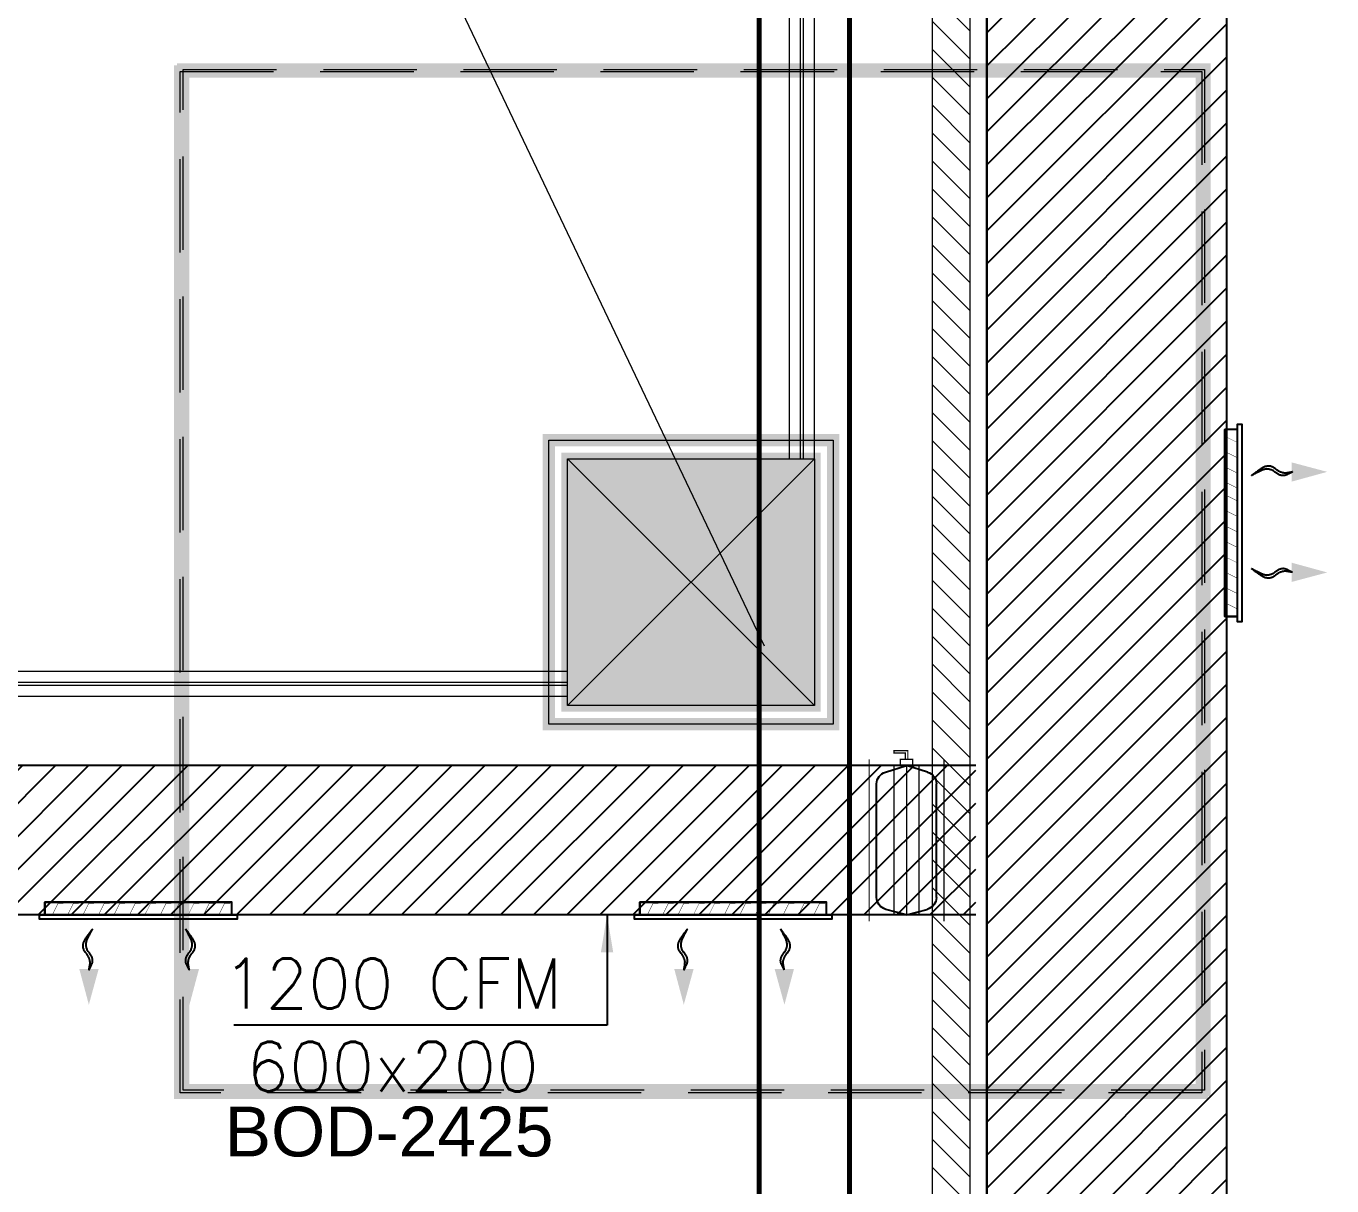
# Model space of a CAD drawing. Header units: millimetres. Extents: x -81374 to 485233, y -39075 to 157313.
# Drawn here: x 26411 to 31653, y -30725 to -26067 of the extents above; entities that cross this region are included whole.
import ezdxf
from ezdxf.enums import TextEntityAlignment as Align

# ---------------------------------------------------------------- set-up
doc = ezdxf.new("R2010")
doc.units = ezdxf.units.MM
doc.linetypes.add('CENTER', pattern=[2, 1.25, -0.25, 0.25, -0.25])
doc.linetypes.add('HIDDEN', pattern=[0.375, 0.25, -0.125])
for name, color, linetype, lineweight in [('CB-AC CABLE TRAY', 213, 'Continuous', 15), ('DRAIN PIPE', 76, 'Continuous', 30), ('G-IMPT', 8, 'Continuous', 5), ('M HVAC GRILLE', 6, 'Continuous', 13), ('M-HVAC-Volume Control Damper', 3, 'Continuous', 9)]:
    doc.layers.add(name, color=color, linetype=linetype, lineweight=lineweight)
for name, color, linetype in [('CEN', 252, 'CENTER'), ('Hatch 01_UC', 7, 'Continuous'), ('M HVAC-Volume Control Damper', 3, 'Continuous'), ('M-HVAC ELLIPTICAL DUCT', 6, 'Continuous'), ('M-HVAC VRV PIPE', 152, 'Continuous'), ('M-HVAC-ELEPTICAL DUCT', 6, 'Continuous'), ('M-HVAC-GRIL', 6, 'Continuous'), ('M-HVAC-INSULATION', 8, 'Continuous'), ('M-HVAC-SUPP', 4, 'Continuous'), ('M-HVAC-SUPPLY AIR DUCT', 4, 'Continuous'), ('M-HVAC-TEXT', 7, 'Continuous')]:
    doc.layers.add(name, color=color, linetype=linetype)
doc.styles.add('R', font='romans.shx')
doc.styles.add('ROMAND', font='romand__.ttf')
doc.styles.get("Standard").update_dxf_attribs({"font": 'arial.ttf'})
doc.dimstyles.new('Vayucon', dxfattribs={"dimtxt": 200, "dimasz": 150, "dimexe": 0, "dimexo": 0, "dimgap": 9e-05, "dimtad": 1, "dimdec": 0, "dimrnd": 5, "dimzin": 0, "dimdsep": 46, "dimtxsty": 'ROMAND', "dimcen": 90, "dimclre": 99, "dimclrt": 7, "dimadec": 0, "dimazin": 0, "dimtfac": 1, "dimtdec": 0, "dimtofl": 0, "dimtmove": 1, "dimatfit": 3, "dimfxl": 1, "dimtolj": 1, "dimtzin": 0, "dimarcsym": 0})
pattern_1 = [(45, (496839.4, -83091.07), (-66.29126, 66.29126), [])]

# ---------------------------------------------------------------- blocks, each defined once
blk = doc.blocks.new('ng')
at = {"layer": 'CEN', "color": 9, "linetype": 'Continuous', "lineweight": 0, "true_color": 0xc7c8ca}
for p, q in [((56835.6, 67249.2), (56835.6, 68240.4)), ((56835.6, 68240.4), (57826.9, 67249.2)), ((57826.9, 68240.4), (56835.6, 67249.2)), ((56835.6, 68240.4), (57826.9, 68240.4)), ((56873.8, 68240.4), (57788.8, 68240.4)), ((57826.9, 68240.4), (57826.9, 67249.2)), ((57826.9, 67249.2), (56835.6, 67249.2)), ((57788.8, 67249.2), (56873.8, 67249.2))]:
    blk.add_line(p, q, dxfattribs=at)
at = {"layer": 'CEN', "color": 9, "linetype": 'HIDDEN', "lineweight": 0, "ltscale": 1500, "true_color": 0xc7c8ca}
for points in [[(55269.5, 65685.5), (55269.5, 69785.5), (59369.5, 69785.5), (59369.5, 65685.5)], [(55280.6, 69795.4), (59381.9, 69795.4), (59381.9, 65694.2), (55280.6, 65694.2)]]:
    blk.add_lwpolyline(points, close=True, dxfattribs=at)
at = {"layer": 'CEN', "color": 9, "linetype": 'Continuous', "lineweight": 0, "true_color": 0xc7c8ca}
for points in [[(56760.6, 68315.4), (57901.9, 68315.4), (57901.9, 67174.2), (56760.6, 67174.2)], [(56835.6, 68240.4), (57826.9, 68240.4), (57826.9, 67249.2), (56835.6, 67249.2)]]:
    blk.add_lwpolyline(points, close=True, dxfattribs=at)
blk = doc.blocks.new('floor plan 1')
at = {"layer": 'G-IMPT', "ltscale": 500}
h = blk.add_hatch(color=8, dxfattribs=at)
h.dxf.hatch_style = 1
h.paths.add_polyline_path([(28595.3, -10279.2), (29586.5, -10279.2), (29586.5, -11270.5), (28595.3, -11270.5)])
at = {"layer": 'G-IMPT', "color": 8, "ltscale": 500}
for p, q in [((38444.2, -10317.5, 0), (29586.5, -10317.3, 0)), ((29586.5, -10317.3, 0), (29586.5, -10417.3, 0)), ((38444.2, -10361.5, 0), (29586.5, -10361.3, 0)), ((38444.2, -10373.5, 0), (29586.5, -10373.3, 0)), ((38444.2, -10417.5, 0), (29586.5, -10417.3, 0)), ((28795.3, -10517.3), (38444.2, -30777.8)), ((28595, -11270.5, 0), (28595.3, -30016.5, 0)), ((28695, -11270.5, 0), (28595, -11270.5, 0)), ((28639, -11270.5, 0), (28639.3, -30016.5, 0)), ((28651, -11270.5, 0), (28651.3, -30016.5, 0)), ((28695, -11270.5, 0), (28695.3, -30016.5, 0))]:
    blk.add_line(p, q, dxfattribs=at)
blk.add_arc((30901.2, -15868.2), 12777.8, 49.90697, 259.60318, dxfattribs=at)
at = {"layer": 'CEN', "linetype": 'Continuous'}
blk.add_blockref('ng', (-28240.4, -78519.6), dxfattribs=at)
at = {"layer": 'G-IMPT', "color": 8, "ltscale": 500}
for rotation, p in [(359.9992, (39680.6, -4989.6, 0)), (359.9992, (35886.7, -10139.3, 0)), (270.0008, (28873.3, -20643.5, 0)), (359.9992, (11975.3, -26935.4, 0)), (359.9992, (15267.6, -26935.4, 0)), (359.9992, (26686.3, -26987.7, 0)), (270.0008, (15861.1, -28615, 0)), (89.9992, (23697.8, -33300.6, 0)), (89.9992, (23597.9, -35337.7, 0)), (89.9992, (23597.9, -37388.3, 0)), (359.9992, (13750.4, -37781.5, 0)), (89.9992, (23697.8, -40746.8, 0)), (89.9992, (23597.8, -44302.5, 0)), (89.9992, (23597.8, -46399.1, 0)), (89.9992, (23697.8, -48339.8, 0)), (89.9992, (23697.8, -54280, 0)), (359.9992, (27418.1, -55702.4, 0)), (89.9992, (9671.9, -65856.5, 0)), (359.9992, (4684.1, -67403.4, 0)), (359.9992, (8737.2, -67403.4, 0))]:
    blk.add_attdef('PARTITIONTYPE', text='', height=200, rotation=rotation, dxfattribs=at).set_placement(p, align=Align.MIDDLE_CENTER)
blk = doc.blocks.new('RAAAA')
at = {"linetype": 'Continuous', "ltscale": 1000}
for points in [[(363, 0, 0), (363, 0, 0), (364, 0, 0), (364, 0, 0), (365, 0, 0), (366, 0, 0), (367, -1, 0), (368, -1, 0), (369, -1, 0), (371, -1, 0), (373, -2, 0), (374, -2, 0), (377, -2, 0), (379, -3, 0), (381, -3, 0), (384, -4, 0), (387, -4, 0), (390, -5, 0), (393, -5, 0), (397, -6, 0), (400, -6, 0), (404, -7, 0), (408, -8, 0), (412, -8, 0), (416, -9, 0), (421, -10, 0), (421, -10, 0), (425, -11, 0), (430, -11, 0), (435, -11, 0), (439, -11, 0), (444, -11, 0), (449, -11, 0), (454, -10, 0), (459, -10, 0), (464, -9, 0), (468, -7, 0), (473, -6, 0), (478, -4, 0), (483, -2, 0), (488, 0, 0), (494, 2, 0), (499, 4, 0), (504, 7, 0), (509, 10, 0), (514, 13, 0), (519, 16, 0), (525, 20, 0), (530, 24, 0), (535, 28, 0), (541, 32, 0), (546, 36, 0), (546, 36, 0), (552, 40, 0), (557, 44, 0), (563, 48, 0), (568, 51, 0), (574, 54, 0), (580, 56, 0), (586, 58, 0), (592, 60, 0), (598, 61, 0), (604, 62, 0), (610, 62, 0), (616, 62, 0), (622, 62, 0), (628, 61, 0), (635, 60, 0), (641, 59, 0), (648, 57, 0), (654, 55, 0), (661, 52, 0), (668, 49, 0), (675, 46, 0), (681, 42, 0), (688, 38, 0), (695, 33, 0), (702, 28, 0), (702, 28, 0), (709, 23, 0), (716, 19, 0), (722, 14, 0), (728, 10, 0), (734, 5, 0), (740, 1, 0), (745, -2, 0), (750, -6, 0), (755, -9, 0), (759, -13, 0), (763, -15, 0), (767, -18, 0), (771, -21, 0), (774, -23, 0), (777, -25, 0), (779, -27, 0), (782, -29, 0), (784, -31, 0), (786, -32, 0), (787, -33, 0), (789, -34, 0), (790, -35, 0), (790, -35, 0), (791, -35, 0), (791, -36, 0)], [(363, 0, 0), (363, 0, 0), (364, 0, 0), (364, 0, 0), (365, -1, 0), (366, -1, 0), (367, -2, 0), (368, -2, 0), (369, -3, 0), (371, -4, 0), (373, -5, 0), (374, -5, 0), (377, -6, 0), (379, -8, 0), (381, -9, 0), (384, -10, 0), (387, -12, 0), (390, -13, 0), (393, -15, 0), (397, -16, 0), (400, -18, 0), (404, -20, 0), (408, -22, 0), (412, -24, 0), (416, -26, 0), (421, -28, 0), (421, -28, 0), (425, -30, 0), (430, -32, 0), (435, -34, 0), (439, -35, 0), (444, -36, 0), (449, -37, 0), (454, -37, 0), (459, -38, 0), (464, -38, 0), (468, -37, 0), (473, -37, 0), (478, -36, 0), (483, -35, 0), (488, -33, 0), (494, -32, 0), (499, -30, 0), (504, -28, 0), (509, -25, 0), (514, -22, 0), (519, -19, 0), (525, -16, 0), (530, -13, 0), (535, -9, 0), (541, -5, 0), (546, 0, 0), (546, 0, 0), (552, 4, 0), (557, 8, 0), (563, 12, 0), (568, 15, 0), (574, 18, 0), (580, 21, 0), (586, 23, 0), (592, 25, 0), (598, 27, 0), (604, 28, 0), (610, 29, 0), (616, 30, 0), (622, 30, 0), (628, 31, 0), (635, 30, 0), (641, 30, 0), (648, 29, 0), (654, 28, 0), (661, 26, 0), (668, 24, 0), (675, 22, 0), (681, 20, 0), (688, 17, 0), (695, 14, 0), (702, 10, 0), (702, 10, 0), (709, 7, 0), (716, 3, 0), (722, 0, 0), (728, -3, 0), (734, -6, 0), (740, -9, 0), (745, -12, 0), (750, -14, 0), (755, -17, 0), (759, -19, 0), (763, -21, 0), (767, -23, 0), (771, -25, 0), (774, -27, 0), (777, -28, 0), (779, -30, 0), (782, -31, 0), (784, -32, 0), (786, -33, 0), (787, -34, 0), (789, -34, 0), (790, -35, 0), (790, -35, 0), (791, -35, 0), (791, -36, 0)]]:
    blk.add_polyline3d(points, dxfattribs=at)
blk.add_solid([(373, 101), (0, 0), (373, -101)], dxfattribs=at)
blk = doc.blocks.new('zw$77DE')
at = {"layer": 'M-HVAC-GRIL', "linetype": 'ByBlock'}
blk.add_lwpolyline([(0, 750), (0, 771.4), (-17.1, 771.4), (-17.1, -21.4), (0, -21.4), (0, 0), (0, 750), (51.4, 750), (51.4, 0), (0, 0), (51.4, 0), (51.4, 750), (51.4, 750)], dxfattribs=at)
at = {"layer": 'M-HVAC-GRIL', "lineweight": 0, "const_width": 1.71}
for points in [[(3.9, 678.6), (3.9, 700.1), (46.7, 721.5), (46.7, 742.9)], [(3.9, 617.2), (3.9, 638.6), (46.7, 660.1), (46.7, 681.5)], [(3.9, 555.8), (3.9, 577.2), (46.7, 598.6), (46.7, 620.1)], [(3.9, 495.6), (3.9, 517.1), (46.7, 538.5), (46.7, 559.9)], [(3.9, 444), (3.9, 465.4), (46.7, 486.8), (46.7, 508.3)], [(3.9, 381.8), (3.9, 403.2), (46.7, 424.7), (46.7, 446.1)], [(3.9, 319.7), (3.9, 341.1), (46.7, 362.5), (46.7, 384)], [(3.9, 257.5), (3.9, 279), (46.7, 300.4), (46.7, 321.8)], [(3.9, 195.4), (3.9, 216.8), (46.7, 238.2), (46.7, 259.7)], [(3.9, 133.2), (3.9, 154.7), (46.7, 176.1), (46.7, 197.5)], [(3.9, 71.8), (3.9, 93.2), (46.7, 114.7), (46.7, 136.1)], [(3.9, 10.4), (3.9, 31.8), (46.7, 53.2), (46.7, 74.7)]]:
    blk.add_lwpolyline(points, dxfattribs=at)
at = {"layer": 'M-HVAC-SUPP'}
for p, xscale, yscale, zscale, rotation in [((-360.3, 580.5), 0.3839999997941416, 0.3839999997941416, 0.3839999997941416, 359.7971218112731), ((-360.3, 176.5), -0.3839999997941415, 0.3839999997941436, 0.3839999997941436, 180.2028781887378)]:
    blk.add_blockref('RAAAA', p, dxfattribs=dict(at, xscale=xscale, yscale=yscale, zscale=zscale, rotation=rotation))
blk = doc.blocks.new('jyfhg')
at = {"layer": 'M HVAC GRILLE', "color": 7}
blk.add_blockref('zw$77DE', (-100, -700), dxfattribs=at)
blk = doc.blocks.new('*U137')
at = {"layer": 'M HVAC-Volume Control Damper', "color": 6}
for p, q in [((144608.3, -122710), (145063.8, -122710)), ((144537.5, -122830), (144560, -122746.9)), ((145111.6, -122745.4), (145137.5, -122830)), ((144537.5, -122830), (144560, -122913.1)), ((145111.6, -122914.6), (145137.5, -122830)), ((144608.3, -122950), (145063.8, -122950))]:
    blk.add_line(p, q, dxfattribs=at)
at = {"layer": 'M HVAC-Volume Control Damper', "color": 6, "const_width": 5}
for points in [[(144537.5, -122680), (144537.5, -122680), (145162.5, -122680), (145137.5, -122680), (145137.5, -122980), (145162.5, -122980), (145137.5, -122980), (144537.5, -122980), (144512.5, -122980), (144537.5, -122980), (144537.5, -122680), (144512.5, -122680), (144537.5, -122680)], [(144537.5, -122830), (145137.5, -122830)]]:
    blk.add_lwpolyline(points, dxfattribs=at)
for points in [[(144537.5, -122880), (145137.5, -122880), (145137.5, -122780), (144537.5, -122780)], [(145137.5, -122805), (145137.5, -122855), (145162.5, -122855), (145162.5, -122805)], [(145162.5, -122825), (145162.5, -122835), (145187.5, -122835), (145187.5, -122880), (145197.5, -122880), (145197.5, -122825), (145162.5, -122825)]]:
    blk.add_lwpolyline(points, close=True, dxfattribs=at)
at = {"layer": 'M HVAC-Volume Control Damper', "color": 6}
for centre, start, end in [((144608.3, -122760), 90, 164.8459), ((145063.8, -122760), 17.032, 90), ((144608.3, -122900), 195.1541, 270), ((145063.8, -122900), 270, 342.968)]:
    blk.add_arc(centre, 50, start, end, dxfattribs=at)
blk = doc.blocks.new('*U140')
at = {"layer": 'CB-AC CABLE TRAY', "true_color": 0xa953a0}
h = blk.add_hatch(dxfattribs=at)
h.set_pattern_fill('ANSI31', color=215, scale=25)
h.set_pattern_definition([(45, (-882062.09, 1102758.81), (-56.1266008, 56.1266008), [])])
h.paths.add_polyline_path([(-88704.9, -150.4), (-88704.9, -0.4), (-65997.8, -0.4), (-65997.8, -150.4)])
at = {"layer": 'CB-AC CABLE TRAY', "color": 215, "true_color": 0xa953a0}
blk.add_lwpolyline([(-88704.9, -150.4), (-88704.9, -0.4), (-65997.8, -0.4), (-65997.8, -150.4)], close=True, dxfattribs=at)

msp = doc.modelspace()

# ---------------------------------------------------------------- hatches: boundary and pattern name
at = {"layer": 'Hatch 01_UC', "linetype": 'Continuous'}
h = msp.add_hatch(color=8, dxfattribs=at)
h.dxf.hatch_style = 1
h.paths.add_polyline_path([(29575.5, -28796.2), (28584.3, -28796.2), (28584.3, -27804.9), (29575.5, -27804.9)])
at = {"layer": 'M-HVAC-INSULATION'}
h = msp.add_hatch(dxfattribs=at)
h.set_pattern_fill('ANSI31', color=26, scale=750, angle=360, style=0)
h.set_pattern_definition(pattern_1)
h.paths.add_polyline_path([(30267.4, -17181.2), (31230.4, -17181.2), (31230.4, -32800.7), (30267.4, -32800.7)])
h = msp.add_hatch(dxfattribs=at)
h.set_pattern_fill('ANSI31', color=26, scale=750, angle=360, style=0)
h.set_pattern_definition(pattern_1)
h.paths.add_polyline_path([(19670.2, -29637.2), (30223.9, -29637.2), (30223.9, -29037.2), (19670.2, -29037.2)])

# ---------------------------------------------------------------- linework, layer by layer
at = {"layer": 'CEN', "color": 11, "linetype": 'HIDDEN', "lineweight": 0, "ltscale": 1500, "const_width": 50}
for points in [[(31130.5, -30351.2), (27029.3, -30351.2), (27029.3, -26249.9), (31130.5, -26249.9)], [(31141.6, -26241.2), (31141.6, -30341.2), (27041.6, -30341.2), (27041.6, -26241.2)]]:
    msp.add_lwpolyline(points, close=True, dxfattribs=at)
at = {"layer": 'CEN', "color": 11, "linetype": 'Continuous', "lineweight": 0, "const_width": 50}
for points in [[(29650.5, -28871.2), (28509.3, -28871.2), (28509.3, -27729.9), (29650.5, -27729.9)], [(29575.5, -28796.2), (28584.3, -28796.2), (28584.3, -27804.9), (29575.5, -27804.9)]]:
    msp.add_lwpolyline(points, close=True, dxfattribs=at)
for points in [[(28584.3, -27804.9), (29575.5, -27804.9)], [(28584.3, -28796.2), (29575.5, -27804.9)], [(29575.5, -28796.2), (28584.3, -27804.9)], [(28584.3, -28796.2), (28584.3, -27804.9)], [(28622.4, -27804.9), (29537.4, -27804.9)], [(29575.5, -27804.9), (29575.5, -28796.2)], [(29575.5, -28796.2), (28584.3, -28796.2)], [(29537.4, -28796.2), (28622.4, -28796.2)]]:
    msp.add_lwpolyline(points, dxfattribs=at)
at = {"layer": 'DRAIN PIPE', "color": 76, "linetype": 'Continuous', "const_width": 20}
msp.add_lwpolyline([(21436.6, -35823.6), (21436.6, -35771.5), (29716.3, -35771.5), (29716.3, -9830.9)], dxfattribs=at)
at = {"layer": 'M-HVAC ELLIPTICAL DUCT', "linetype": 'Continuous'}
for p, q in [((30267.4, -14181.2), (30267.4, -32800.7)), ((31230.4, -14181.2), (31230.4, -32800.7)), ((30223.9, -29037.2), (19670.2, -29037.2)), ((30223.9, -29637.2), (19670.2, -29637.2))]:
    msp.add_line(p, q, dxfattribs=at)
at = {"layer": 'M-HVAC ELLIPTICAL DUCT', "color": 6, "linetype": 'Continuous'}
msp.add_lwpolyline([(30267.4, -17181.2), (31230.4, -17181.2), (31230.4, -32800.7), (30267.4, -32800.7)], close=True, dxfattribs=at)
at = {"layer": 'M-HVAC VRV PIPE', "color": 6, "linetype": 'Continuous', "const_width": 20, "elevation": 0}
msp.add_lwpolyline([(21496, -35964.1), (29354.2, -35964.1), (29354.2, -12921.5)], dxfattribs=at)

# ---------------------------------------------------------------- block references
at = {"linetype": 'Continuous', "rotation": 180}
msp.add_blockref('floor plan 1', (58170.8, -39075.4), dxfattribs=at)
at = {"layer": 'CB-AC CABLE TRAY', "color": 4, "linetype": 'HIDDEN', "rotation": 269.9997198436913}
msp.add_blockref('*U140', (30199.5, -101795.5), dxfattribs=at)
at = {"layer": 'M HVAC GRILLE', "color": 0, "xscale": -1}
msp.add_blockref('jyfhg', (31173.9, -27738.1), dxfattribs=at)
at = {"layer": 'M HVAC GRILLE', "color": 0, "xscale": -1, "rotation": 269.9999999999955}
for p in [(27186.3, -29537.2), (29574.7, -29537.2)]:
    msp.add_blockref('jyfhg', p, dxfattribs=at)
at = {"layer": 'M-HVAC-Volume Control Damper', "lineweight": -2, "xscale": -1, "rotation": 269.9999951987343}
msp.add_blockref('*U137', (152775.4, -174174.7), dxfattribs=at)

# ---------------------------------------------------------------- texts
at = {"layer": 'M-HVAC-ELEPTICAL DUCT', "insert": (27208.1, -30407, 1198.1), "char_height": 200, "attachment_point": 1}
msp.add_mtext('BOD-2425', dxfattribs=at)
at = {"layer": 'M-HVAC-TEXT', "color": 7, "insert": (27882, -29812.7, 0), "char_height": 200, "width": 13359.771, "attachment_point": 2, "style": 'R'}
msp.add_mtext('1200 CFM\\P600x200', dxfattribs=at)

# ---------------------------------------------------------------- leaders
at = {"layer": 'M-HVAC-SUPPLY AIR DUCT', "color": 0, "linetype": 'Continuous'}
msp.add_leader([(28743.1, -29637.2), (28743.1, -30079.5), (27245.5, -30079.5)], dimstyle='Vayucon', dxfattribs=at)

doc.saveas('drawing.dxf')
